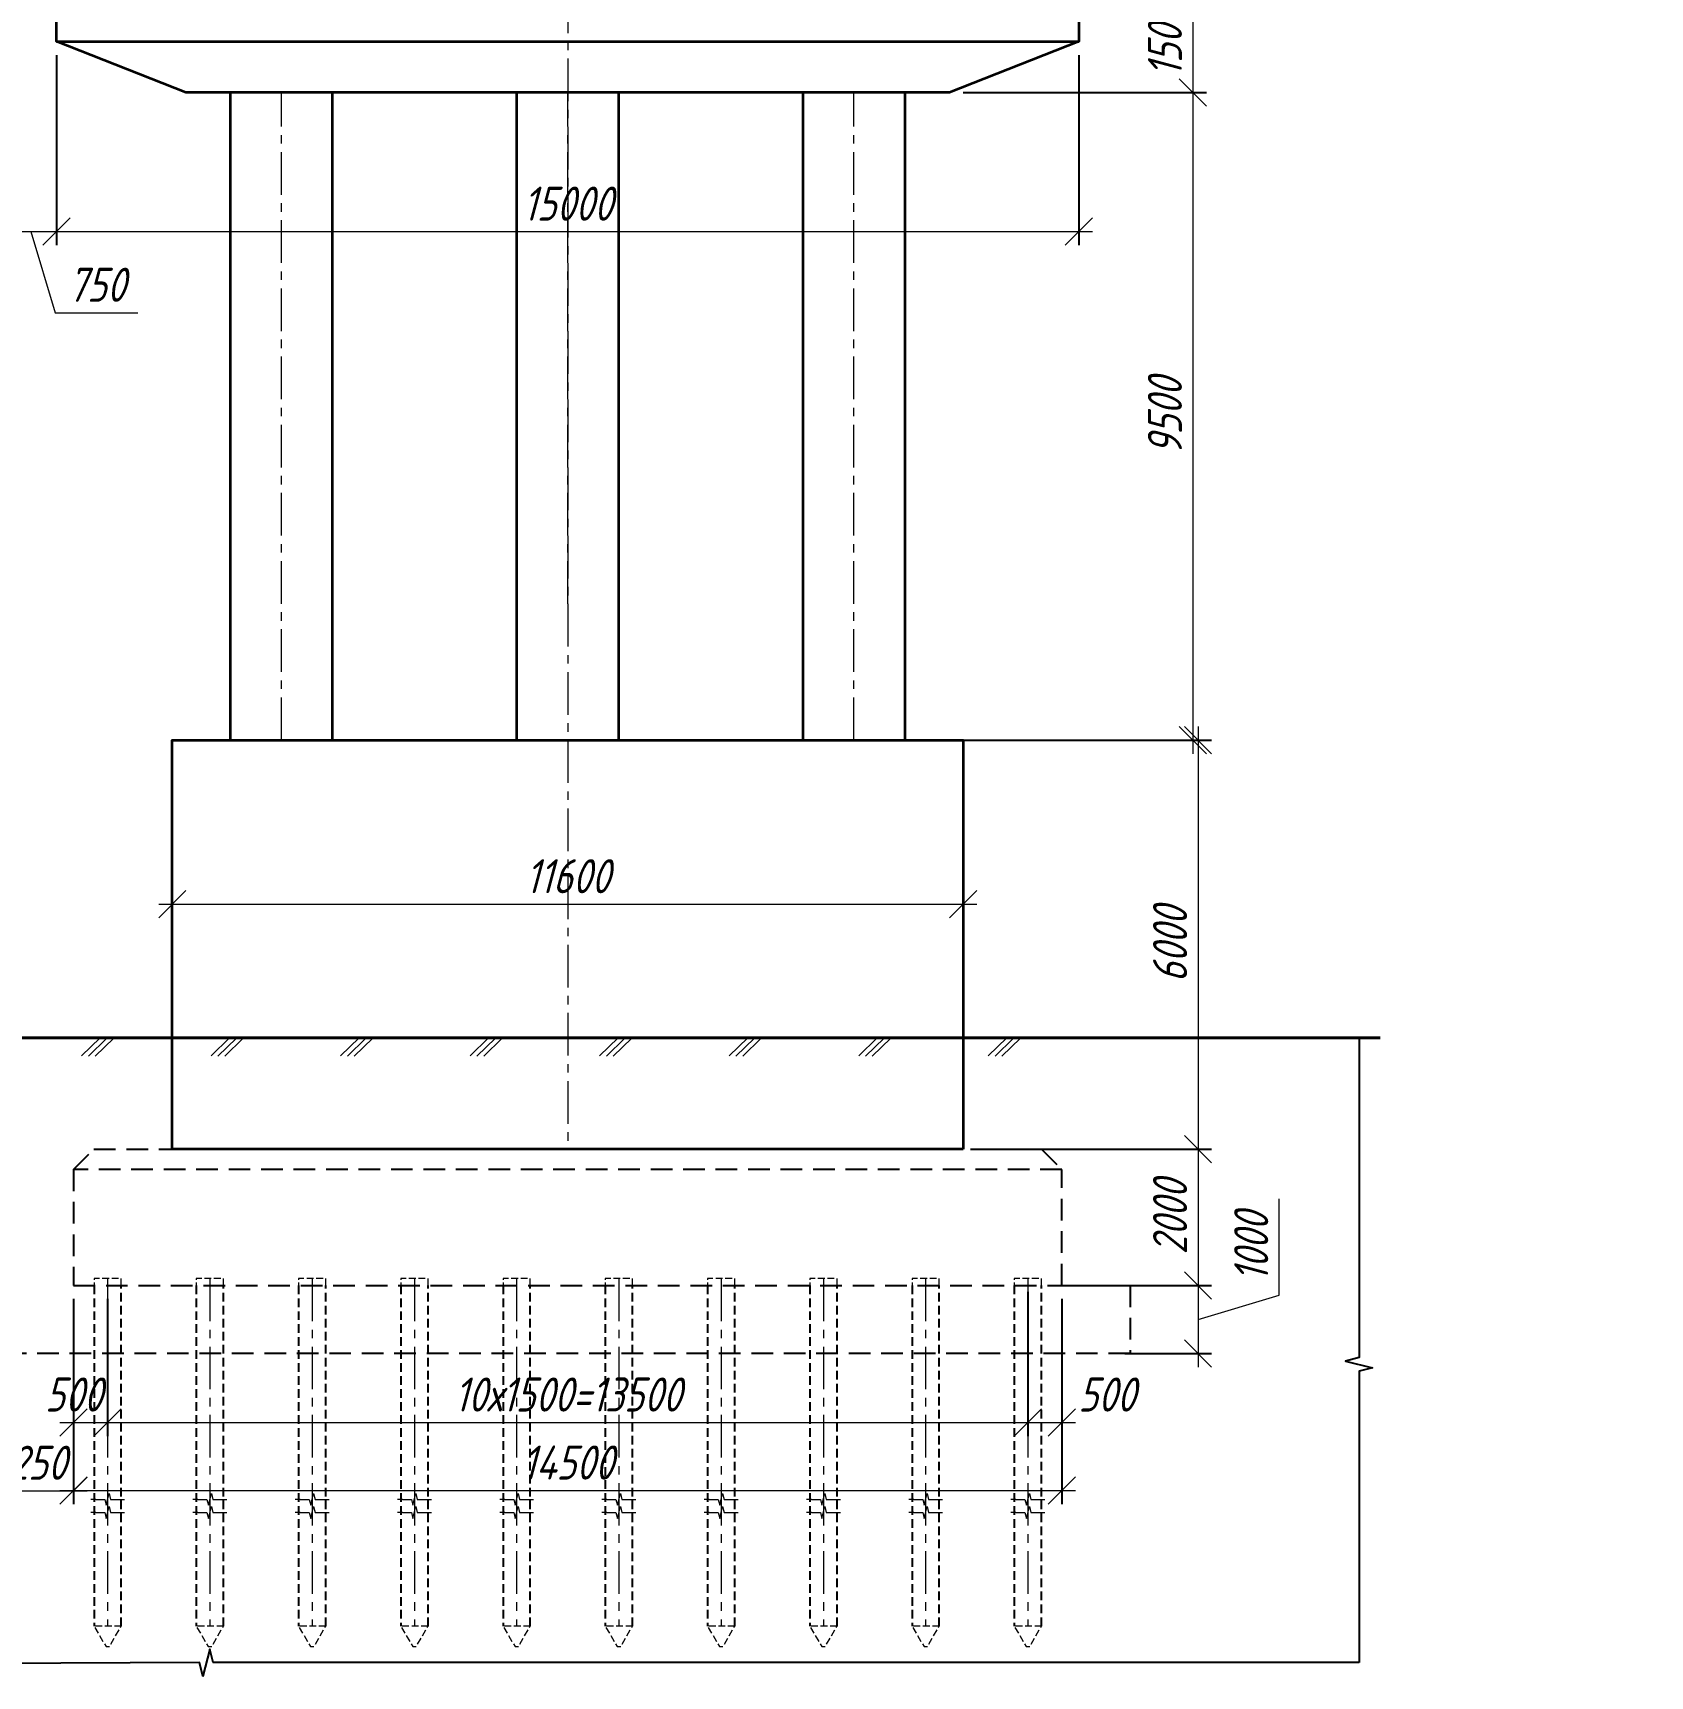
# Model space of a CAD drawing. Header units: millimetres. Extents: x 263685 to 14136308, y -2404013 to 2433772.
# Drawn here: x 7311451 to 7335177, y 14240 to 38347 of the extents above; entities that cross this region are included whole.
import ezdxf
from ezdxf import colors
from ezdxf.entities.mleader import LeaderData, LeaderLine
from ezdxf.math import Vec2, Vec3

# ---------------------------------------------------------------- set-up
doc = ezdxf.new("R2010")
doc.units = ezdxf.units.MM
for name, pattern in [('DASHED', [7, 5, -2, 0]), ('невидимая', [9.525, 6.35, -3.175]), ('осевая', [2, 1.25, -0.25, 0.25, -0.25])]:
    doc.linetypes.add(name, pattern=pattern)
for name, color, linetype, lineweight in [('01_Основные', 7, 'Continuous', 40), ('04_Невидимые', 3, 'Continuous', 13), ('1-Бетон', 106, 'Continuous', 35), ('ИС_Выноска', 3, 'Continuous', 18), ('ИС_Ось', 3, 'осевая', 18), ('ИС_Размер', 3, 'Continuous', 18), ('ИС_Тонкая', 3, 'Continuous', 18)]:
    doc.layers.add(name, color=color, linetype=linetype, lineweight=lineweight)
doc.layers.add('ИС_Невидимая', color=4, linetype='невидимая')
doc.styles.add('0', font='isocpeur.ttf', dxfattribs={"width": 0.8, "oblique": 15})
doc.dimstyles.new('М200', dxfattribs={"dimscale": 200, "dimtxt": 2.5, "dimasz": 2, "dimexe": 1, "dimexo": 1, "dimgap": 0.8, "dimtad": 1, "dimdec": 0, "dimzin": 0, "dimdsep": 46, "dimtxsty": '0', "dimblk": 'OBLIQUE', "dimcen": 0.09, "dimdle": 1, "dimclrd": 256, "dimclre": 256, "dimclrt": 256, "dimadec": 4, "dimazin": 0, "dimtfac": 1, "dimtdec": 0, "dimtmove": 1, "dimatfit": 2, "dimfxl": 1, "dimtolj": 1, "dimtzin": 0, "dimlwd": -1, "dimarcsym": 0})

# ---------------------------------------------------------------- blocks, each defined once
blk = doc.blocks.new('_OBLIQUE')
at = {"color": 0, "linetype": 'ByBlock', "lineweight": -2}
blk.add_line((0.5, 0.5), (-0.5, -0.5), dxfattribs=at)
blk = doc.blocks.new('*D1139')
at = {"layer": 'Defpoints', "color": 0, "linetype": 'Continuous', "transparency": 16777216}
for p in [(7324897, 37472, 5778), (7324897, 27972, 5778), (7328468, 27972)]:
    blk.add_point(p, dxfattribs=at)
at = {"layer": 'ИС_Размер', "transparency": 16777216}
blk.add_line((7328468, 37672), (7328468, 27772), dxfattribs=at)
at = {"layer": 'ИС_Размер', "lineweight": -2, "transparency": 16777216}
for p, q in [((7325097, 37472), (7328668, 37472)), ((7325097, 27972), (7328668, 27972))]:
    blk.add_line(p, q, dxfattribs=at)
at = {"layer": 'ИС_Размер', "linetype": 'Continuous', "transparency": 16777216, "xscale": 400, "yscale": 400, "zscale": 400}
for p, rotation in [((7328468, 37472), 90), ((7328468, 27972), 270)]:
    blk.add_blockref('_OBLIQUE', p, dxfattribs=dict(at, rotation=rotation))
at = {"layer": 'ИС_Размер', "linetype": 'Continuous', "transparency": 16777216, "insert": (7328058, 32722), "char_height": 500, "attachment_point": 5, "rotation": 90, "style": '0'}
blk.add_mtext('\\A1;9500', dxfattribs=at)
blk = doc.blocks.new('*D1141')
at = {"layer": 'Defpoints', "color": 0, "linetype": 'Continuous', "transparency": 16777216}
for p in [(7325097, 25565), (7313497, 24972, 5778), (7325097, 24972, 5778)]:
    blk.add_point(p, dxfattribs=at)
at = {"layer": 'ИС_Размер', "transparency": 16777216}
blk.add_line((7313297, 25565), (7325297, 25565), dxfattribs=at)
at = {"layer": 'ИС_Размер', "lineweight": -2, "transparency": 16777216}
for p, q in [((7313497, 25172), (7313497, 25765)), ((7325097, 25172), (7325097, 25765))]:
    blk.add_line(p, q, dxfattribs=at)
at = {"layer": 'ИС_Размер', "linetype": 'Continuous', "transparency": 16777216, "xscale": 400, "yscale": 400, "zscale": 400, "rotation": 180}
blk.add_blockref('_OBLIQUE', (7313497, 25565), dxfattribs=at)
at = {"layer": 'ИС_Размер', "linetype": 'Continuous', "transparency": 16777216, "xscale": 400, "yscale": 400, "zscale": 400}
blk.add_blockref('_OBLIQUE', (7325097, 25565), dxfattribs=at)
at = {"layer": 'ИС_Размер', "linetype": 'Continuous', "transparency": 16777216, "insert": (7319297, 25975), "char_height": 500, "attachment_point": 5, "style": '0'}
blk.add_mtext('\\A1;11600', dxfattribs=at)
blk = doc.blocks.new('*D1142')
at = {"layer": 'Defpoints', "color": 0, "linetype": 'Continuous', "transparency": 16777216}
for p in [(7311797, 38222, 5778), (7326797, 38222, 5778), (7326797, 35432)]:
    blk.add_point(p, dxfattribs=at)
at = {"layer": 'ИС_Размер', "lineweight": -2, "transparency": 16777216}
for p, q in [((7311797, 38022), (7311797, 35232)), ((7326797, 38022), (7326797, 35232))]:
    blk.add_line(p, q, dxfattribs=at)
at = {"layer": 'ИС_Размер', "transparency": 16777216}
blk.add_line((7311597, 35432), (7326997, 35432), dxfattribs=at)
at = {"layer": 'ИС_Размер', "linetype": 'Continuous', "transparency": 16777216, "xscale": 400, "yscale": 400, "zscale": 400, "rotation": 180}
blk.add_blockref('_OBLIQUE', (7311797, 35432), dxfattribs=at)
at = {"layer": 'ИС_Размер', "linetype": 'Continuous', "transparency": 16777216, "xscale": 400, "yscale": 400, "zscale": 400}
blk.add_blockref('_OBLIQUE', (7326797, 35432), dxfattribs=at)
at = {"layer": 'ИС_Размер', "linetype": 'Continuous', "transparency": 16777216, "insert": (7319297, 35842), "char_height": 500, "attachment_point": 5, "style": '0'}
blk.add_mtext('\\A1;15000', dxfattribs=at)
blk = doc.blocks.new('*D1144')
at = {"layer": 'Defpoints', "color": 0, "linetype": 'Continuous', "transparency": 16777216}
for p in [(7311797, 38222, 5778), (7311047, 37722, 5778), (7311797, 35432)]:
    blk.add_point(p, dxfattribs=at)
at = {"layer": 'ИС_Размер', "lineweight": -2, "transparency": 16777216}
for p, q in [((7311797, 38022), (7311797, 35232)), ((7311047, 37522), (7311047, 35232))]:
    blk.add_line(p, q, dxfattribs=at)
at = {"layer": 'ИС_Размер', "transparency": 16777216}
for p, q in [((7310847, 35432), (7311997, 35432)), ((7311422, 35432), (7311779, 34242)), ((7311779, 34242), (7312993, 34242))]:
    blk.add_line(p, q, dxfattribs=at)
at = {"layer": 'ИС_Размер', "linetype": 'Continuous', "transparency": 16777216, "xscale": 400, "yscale": 400, "zscale": 400, "rotation": 180}
blk.add_blockref('_OBLIQUE', (7311047, 35432), dxfattribs=at)
at = {"layer": 'ИС_Размер', "linetype": 'Continuous', "transparency": 16777216, "xscale": 400, "yscale": 400, "zscale": 400}
blk.add_blockref('_OBLIQUE', (7311797, 35432), dxfattribs=at)
at = {"layer": 'ИС_Размер', "linetype": 'Continuous', "transparency": 16777216, "insert": (7312386, 34652), "char_height": 500, "attachment_point": 5, "style": '0'}
blk.add_mtext('\\A1;750', dxfattribs=at)
blk = doc.blocks.new('*D1148')
at = {"layer": 'Defpoints', "color": 0, "linetype": 'Continuous', "transparency": 16777216}
for p in [(7326797, 38972, 5778), (7324897, 37472, 5778), (7328468, 37472)]:
    blk.add_point(p, dxfattribs=at)
at = {"layer": 'ИС_Размер', "transparency": 16777216}
blk.add_line((7328468, 39172), (7328468, 37272), dxfattribs=at)
at = {"layer": 'ИС_Размер', "lineweight": -2, "transparency": 16777216}
for p, q in [((7326997, 38972), (7328668, 38972)), ((7325097, 37472), (7328668, 37472))]:
    blk.add_line(p, q, dxfattribs=at)
at = {"layer": 'ИС_Размер', "linetype": 'Continuous', "transparency": 16777216, "xscale": 400, "yscale": 400, "zscale": 400}
for p, rotation in [((7328468, 38972), 90), ((7328468, 37472), 270)]:
    blk.add_blockref('_OBLIQUE', p, dxfattribs=dict(at, rotation=rotation))
at = {"layer": 'ИС_Размер', "linetype": 'Continuous', "transparency": 16777216, "insert": (7328058, 38222), "char_height": 500, "attachment_point": 5, "rotation": 90, "style": '0'}
blk.add_mtext('\\A1;1500', dxfattribs=at)
blk = doc.blocks.new('*D1149')
at = {"layer": 'Defpoints', "color": 0, "linetype": 'Continuous', "transparency": 16777216}
for p in [(7325097, 27972, 5778), (7325097, 21972, 5778), (7328544, 21972)]:
    blk.add_point(p, dxfattribs=at)
at = {"layer": 'ИС_Размер', "lineweight": -2, "transparency": 16777216}
for p, q in [((7325297, 27972), (7328744, 27972)), ((7325297, 21972), (7328744, 21972))]:
    blk.add_line(p, q, dxfattribs=at)
at = {"layer": 'ИС_Размер', "transparency": 16777216}
blk.add_line((7328544, 28172), (7328544, 21772), dxfattribs=at)
at = {"layer": 'ИС_Размер', "linetype": 'Continuous', "transparency": 16777216, "xscale": 400, "yscale": 400, "zscale": 400}
for p, rotation in [((7328544, 27972), 90), ((7328544, 21972), 270)]:
    blk.add_blockref('_OBLIQUE', p, dxfattribs=dict(at, rotation=rotation))
at = {"layer": 'ИС_Размер', "linetype": 'Continuous', "transparency": 16777216, "insert": (7328134, 24972), "char_height": 500, "attachment_point": 5, "rotation": 90, "style": '0'}
blk.add_mtext('\\A1;6000', dxfattribs=at)
blk = doc.blocks.new('*D1150')
at = {"layer": 'Defpoints', "color": 0, "linetype": 'Continuous', "transparency": 16777216}
for p in [(7325972, 21972, 5778), (7326272, 19972, 5778), (7328544, 19972)]:
    blk.add_point(p, dxfattribs=at)
at = {"layer": 'ИС_Размер', "lineweight": -2, "transparency": 16777216}
for p, q in [((7326172, 21972), (7328744, 21972)), ((7326472, 19972), (7328744, 19972))]:
    blk.add_line(p, q, dxfattribs=at)
at = {"layer": 'ИС_Размер', "transparency": 16777216}
blk.add_line((7328544, 22172), (7328544, 19772), dxfattribs=at)
at = {"layer": 'ИС_Размер', "linetype": 'Continuous', "transparency": 16777216, "xscale": 400, "yscale": 400, "zscale": 400}
for p, rotation in [((7328544, 21972), 90), ((7328544, 19972), 270)]:
    blk.add_blockref('_OBLIQUE', p, dxfattribs=dict(at, rotation=rotation))
at = {"layer": 'ИС_Размер', "linetype": 'Continuous', "transparency": 16777216, "insert": (7328134, 20972), "char_height": 500, "attachment_point": 5, "rotation": 90, "style": '0'}
blk.add_mtext('\\A1;2000', dxfattribs=at)
blk = doc.blocks.new('*D1151')
at = {"layer": 'Defpoints', "color": 0, "linetype": 'Continuous', "transparency": 16777216}
for p in [(7327272, 19972, 5778), (7327272, 18972, 5778), (7328544, 18972)]:
    blk.add_point(p, dxfattribs=at)
at = {"layer": 'ИС_Размер', "transparency": 16777216}
for p, q in [((7329734, 19829), (7329734, 21243)), ((7328544, 20172), (7328544, 18772)), ((7328544, 19472), (7329734, 19829))]:
    blk.add_line(p, q, dxfattribs=at)
at = {"layer": 'ИС_Размер', "lineweight": -2, "transparency": 16777216}
for p, q in [((7327472, 19972), (7328744, 19972)), ((7327472, 18972), (7328744, 18972))]:
    blk.add_line(p, q, dxfattribs=at)
at = {"layer": 'ИС_Размер', "linetype": 'Continuous', "transparency": 16777216, "xscale": 400, "yscale": 400, "zscale": 400}
for p, rotation in [((7328544, 19972), 90), ((7328544, 18972), 270)]:
    blk.add_blockref('_OBLIQUE', p, dxfattribs=dict(at, rotation=rotation))
at = {"layer": 'ИС_Размер', "linetype": 'Continuous', "transparency": 16777216, "insert": (7329324, 20536), "char_height": 500, "attachment_point": 5, "rotation": 90, "style": '0'}
blk.add_mtext('\\A1;1000', dxfattribs=at)
blk = doc.blocks.new('земля')
at = {"layer": '04_Невидимые', "ltscale": 1000}
for points in [[(-536, -536), (0, 0)], [(-336, -536), (200, 0)], [(-136, -536), (400, 0)]]:
    blk.add_lwpolyline(points, dxfattribs=at)
blk = doc.blocks.new('*U946')
at = {"layer": '04_Невидимые', "xscale": 0.5000000000000201, "yscale": 0.5000000000000201, "zscale": 0.5000000000000201, "rotation": 359.2773730583461}
blk.add_blockref('земля', (36, 134), dxfattribs=at)
blk = doc.blocks.new('*U947')
at = {"color": 0, "linetype": 'ByBlock', "lineweight": -2, "transparency": 16777216}
for p in [(0, 0), (1900, 0), (3800, 0), (5700, 0), (7600, 0), (9500, 0), (11400, 0), (13300, 0), (15200, 0), (17100, 0), (19000, 0), (20900, 0), (22800, 0), (24700, 0), (26600, 0), (28500, 0)]:
    blk.add_blockref('*U946', p, dxfattribs=at)
blk = doc.blocks.new('*D1199')
at = {"layer": 'Defpoints', "color": 0, "linetype": 'Continuous', "transparency": 16777216}
for p in [(7310798, 19972), (7312048, 19972), (7312048, 16960)]:
    blk.add_point(p, dxfattribs=at)
at = {"layer": 'ИС_Размер', "lineweight": -2, "transparency": 16777216}
for p, q in [((7310798, 19772), (7310798, 16760)), ((7312048, 19772), (7312048, 16760))]:
    blk.add_line(p, q, dxfattribs=at)
at = {"layer": 'ИС_Размер', "transparency": 16777216}
blk.add_line((7310598, 16960), (7312248, 16960), dxfattribs=at)
at = {"layer": 'ИС_Размер', "linetype": 'Continuous', "transparency": 16777216, "xscale": 400, "yscale": 400, "zscale": 400, "rotation": 180}
blk.add_blockref('_OBLIQUE', (7310798, 16960), dxfattribs=at)
at = {"layer": 'ИС_Размер', "linetype": 'Continuous', "transparency": 16777216, "xscale": 400, "yscale": 400, "zscale": 400}
blk.add_blockref('_OBLIQUE', (7312048, 16960), dxfattribs=at)
at = {"layer": 'ИС_Размер', "linetype": 'Continuous', "transparency": 16777216, "insert": (7311423, 17370), "char_height": 500, "attachment_point": 5, "style": '0'}
blk.add_mtext('\\A1;1250', dxfattribs=at)
blk = doc.blocks.new('*D1192')
at = {"layer": 'Defpoints', "color": 0, "linetype": 'Continuous', "transparency": 16777216}
for p in [(7312048, 19976, 5778), (7326548, 19976, 5778), (7326548, 16963)]:
    blk.add_point(p, dxfattribs=at)
at = {"layer": 'ИС_Размер', "lineweight": -2, "transparency": 16777216}
for p, q in [((7312048, 19776), (7312048, 16763)), ((7326548, 19776), (7326548, 16763))]:
    blk.add_line(p, q, dxfattribs=at)
at = {"layer": 'ИС_Размер', "transparency": 16777216}
blk.add_line((7311848, 16963), (7326748, 16963), dxfattribs=at)
at = {"layer": 'ИС_Размер', "linetype": 'Continuous', "transparency": 16777216, "xscale": 400, "yscale": 400, "zscale": 400, "rotation": 180}
blk.add_blockref('_OBLIQUE', (7312048, 16963), dxfattribs=at)
at = {"layer": 'ИС_Размер', "linetype": 'Continuous', "transparency": 16777216, "xscale": 400, "yscale": 400, "zscale": 400}
blk.add_blockref('_OBLIQUE', (7326548, 16963), dxfattribs=at)
at = {"layer": 'ИС_Размер', "linetype": 'Continuous', "transparency": 16777216, "insert": (7319298, 17373), "char_height": 500, "attachment_point": 5, "style": '0'}
blk.add_mtext('\\A1;14500', dxfattribs=at)
blk = doc.blocks.new('*D1193')
at = {"layer": 'Defpoints', "color": 0, "linetype": 'Continuous', "transparency": 16777216}
for p in [(7312048, 19976), (7312548, 19976), (7312548, 17961)]:
    blk.add_point(p, dxfattribs=at)
at = {"layer": 'ИС_Размер', "lineweight": -2, "transparency": 16777216}
for p, q in [((7312048, 19776), (7312048, 17761)), ((7312548, 19776), (7312548, 17761))]:
    blk.add_line(p, q, dxfattribs=at)
at = {"layer": 'ИС_Размер', "transparency": 16777216}
blk.add_line((7311848, 17961), (7312748, 17961), dxfattribs=at)
at = {"layer": 'ИС_Размер', "linetype": 'Continuous', "transparency": 16777216, "xscale": 400, "yscale": 400, "zscale": 400, "rotation": 180}
blk.add_blockref('_OBLIQUE', (7312048, 17961), dxfattribs=at)
at = {"layer": 'ИС_Размер', "linetype": 'Continuous', "transparency": 16777216, "xscale": 400, "yscale": 400, "zscale": 400}
blk.add_blockref('_OBLIQUE', (7312548, 17961), dxfattribs=at)
at = {"layer": 'ИС_Размер', "linetype": 'Continuous', "transparency": 16777216, "insert": (7312048, 18371), "char_height": 500, "attachment_point": 5, "style": '0'}
blk.add_mtext('\\A1;500', dxfattribs=at)
blk = doc.blocks.new('*D1194')
at = {"layer": 'Defpoints', "color": 0, "linetype": 'Continuous', "transparency": 16777216}
for p in [(7312548, 19976), (7326048, 19976), (7326048, 17961)]:
    blk.add_point(p, dxfattribs=at)
at = {"layer": 'ИС_Размер', "lineweight": -2, "transparency": 16777216}
for p, q in [((7312548, 19776), (7312548, 17761)), ((7326048, 19776), (7326048, 17761))]:
    blk.add_line(p, q, dxfattribs=at)
at = {"layer": 'ИС_Размер', "transparency": 16777216}
blk.add_line((7312348, 17961), (7326248, 17961), dxfattribs=at)
at = {"layer": 'ИС_Размер', "linetype": 'Continuous', "transparency": 16777216, "xscale": 400, "yscale": 400, "zscale": 400, "rotation": 180}
blk.add_blockref('_OBLIQUE', (7312548, 17961), dxfattribs=at)
at = {"layer": 'ИС_Размер', "linetype": 'Continuous', "transparency": 16777216, "xscale": 400, "yscale": 400, "zscale": 400}
blk.add_blockref('_OBLIQUE', (7326048, 17961), dxfattribs=at)
at = {"layer": 'ИС_Размер', "linetype": 'Continuous', "transparency": 16777216, "insert": (7319298, 18371), "char_height": 500, "width": 2082.04, "attachment_point": 5, "style": '0'}
blk.add_mtext('\\A1;10х1500=13500', dxfattribs=at)
blk = doc.blocks.new('*D1195')
at = {"layer": 'Defpoints', "color": 0, "linetype": 'Continuous', "transparency": 16777216}
for p in [(7326048, 20076, 5778), (7326548, 19976, 5778), (7326548, 17961)]:
    blk.add_point(p, dxfattribs=at)
at = {"layer": 'ИС_Размер', "lineweight": -2, "transparency": 16777216}
for p, q in [((7326048, 19876), (7326048, 17761)), ((7326548, 19776), (7326548, 17761))]:
    blk.add_line(p, q, dxfattribs=at)
at = {"layer": 'ИС_Размер', "transparency": 16777216}
blk.add_line((7325848, 17961), (7326748, 17961), dxfattribs=at)
at = {"layer": 'ИС_Размер', "linetype": 'Continuous', "transparency": 16777216, "xscale": 400, "yscale": 400, "zscale": 400, "rotation": 180}
blk.add_blockref('_OBLIQUE', (7326048, 17961), dxfattribs=at)
at = {"layer": 'ИС_Размер', "linetype": 'Continuous', "transparency": 16777216, "xscale": 400, "yscale": 400, "zscale": 400}
blk.add_blockref('_OBLIQUE', (7326548, 17961), dxfattribs=at)
at = {"layer": 'ИС_Размер', "linetype": 'Continuous', "transparency": 16777216, "insert": (7327205, 18371), "char_height": 500, "attachment_point": 5, "style": '0'}
blk.add_mtext('\\A1;500', dxfattribs=at)
blk = doc.blocks.new('*U948')
at = {"color": 0, "linetype": 'ByBlock', "lineweight": -2}
for p, q in [((5.36, 0), (0, 0)), ((14.21, 0), (8.86, 0)), ((14.21, 0), (17.21, 0)), ((0, 0), (-3, 0))]:
    blk.add_line(p, q, dxfattribs=at)
blk.add_lwpolyline([(8.86, 0), (7.98, -3.5), (6.23, 3.5), (5.36, 0)], dxfattribs=at)
blk = doc.blocks.new('*U949')
at = {"color": 0, "linetype": 'ByBlock', "lineweight": -2}
for p, q in [((5.36, 0), (0, 0)), ((14.21, 0), (8.86, 0)), ((14.21, 0), (17.21, 0)), ((0, 0), (-3, 0))]:
    blk.add_line(p, q, dxfattribs=at)
blk.add_lwpolyline([(8.86, 0), (7.98, -3.5), (6.23, 3.5), (5.36, 0)], dxfattribs=at)
blk = doc.blocks.new('*U1256')
at = {"layer": '04_Невидимые', "color": 4, "linetype": 'DASHED', "ltscale": 20, "flags": 128}
for points in [[(200, 2600), (200, 2700), (-200, 2700), (-200, 2600)], [(200, -2400), (-200, -2400), (-24, -2700), (26, -2700), (200, -2400)]]:
    blk.add_lwpolyline(points, dxfattribs=at)
at = {"layer": 'ИС_Невидимая', "ltscale": 20}
for points in [[(-200, 2600), (-200, -2400)], [(200, -2400), (200, 2600)]]:
    blk.add_lwpolyline(points, dxfattribs=at)
at = {"layer": 'ИС_Ось', "ltscale": 500, "flags": 128}
blk.add_lwpolyline([(0, 2700), (0, -2400)], dxfattribs=at)
at = {"layer": 'ИС_Тонкая', "xscale": -24.62300410485155, "yscale": 24.62300410485155, "zscale": 24.62300410485155}
for name, p in [('*U948', (175, -539)), ('*U949', (175, -732))]:
    blk.add_blockref(name, p, dxfattribs=at)
blk = doc.blocks.new('*U1257')
at = {"layer": '1-Бетон', "color": 0, "linetype": 'ByBlock', "lineweight": -2, "transparency": 16777216}
for p in [(0, 0), (1500, 0), (3000, 0), (4500, 0), (6000, 0), (7500, 0), (9000, 0), (10500, 0), (12000, 0), (13500, 0)]:
    blk.add_blockref('*U1256', p, dxfattribs=at)

msp = doc.modelspace()

# ---------------------------------------------------------------- linework, layer by layer
at = {"color": 0, "linetype": 'ByBlock', "lineweight": -2, "ltscale": 0.5}
for points, elevation in [([(7330907.3566, 23601.4313), (7330907.3566, 18912.011), (7330709.7091, 18862.5991), (7331105.0041, 18763.7754), (7330907.3566, 18714.3635), (7330907.3566, 14437.2144)], 5778.159), ([(7330907.3566, 14437.2144), (7314095.214, 14437.2144), (7314045.8021, 14634.8619), (7313946.9784, 14239.5669), (7313897.5665, 14437.2144), (7292535.7496, 14338.3906)], 22652.4728)]:
    msp.add_lwpolyline(points, dxfattribs=dict(at, elevation=elevation))
at = {"layer": '01_Основные', "elevation": 22652.4728}
msp.add_lwpolyline([(7292535.7395, 23601.4313), (7331217.0634, 23601.4313)], dxfattribs=at)
at = {"layer": '1-Бетон', "elevation": 5778.159}
for points in [[(7311797.1993, 38972.3113), (7326797.0215, 38972.3113), (7326796.8437, 38222.3113), (7324896.6658, 37472.3113), (7313696.8437, 37472.3113), (7311797.0215, 38222.3113), (7311797.1993, 38972.3113)], [(7311797.0215, 38222.3113), (7326796.8437, 38222.3113)]]:
    msp.add_lwpolyline(points, dxfattribs=at)
for points in [[(7315846.9326, 37472.3113), (7314346.9326, 37472.3113), (7314346.9326, 27972.3113), (7315846.9326, 27972.3113)], [(7320046.9326, 37472.3113), (7318546.9326, 37472.3113), (7318546.9326, 27972.3113), (7320046.9326, 27972.3113)], [(7324246.9326, 37472.3113), (7322746.9326, 37472.3113), (7322746.9326, 27972.3113), (7324246.9326, 27972.3113)], [(7325096.9326, 21972.2458), (7313496.9326, 21972.2458), (7313496.9326, 27972.3113), (7325096.9326, 27972.3113)]]:
    msp.add_lwpolyline(points, close=True, dxfattribs=at)
at = {"layer": 'ИС_Невидимая', "ltscale": 50, "elevation": 5778.159}
for points in [[(7326547.6044, 21672.3054), (7312047.6044, 21672.1904), (7312347.2488, 21972.1866), (7326247.6044, 21972.3054)], [(7312047.9601, 19972.248), (7326547.9601, 19972.248), (7326547.6044, 21672.248), (7312047.6044, 21672.248)]]:
    msp.add_lwpolyline(points, close=True, dxfattribs=at)
for points in [[(7326547.9601, 19971.9754), (7327547.9601, 19971.9754), (7327547.9601, 18971.9754)], [(7327547.9601, 18972.2479), (7295298.1773, 18972.2479)]]:
    msp.add_lwpolyline(points, dxfattribs=at)
at = {"layer": 'ИС_Ось', "ltscale": 500}
for p, q in [((7315096.9326, 27972.3113, 5778.159), (7315096.9326, 37472.3113, 5778.159)), ((7319296.9326, 29972.3113, 5778.159), (7319296.9326, 37472.3113, 5778.159)), ((7323496.9326, 27972.3113, 5778.159), (7323496.9326, 37472.3113, 5778.159))]:
    msp.add_line(p, q, dxfattribs=at)
at = {"layer": 'ИС_Ось', "ltscale": 500, "elevation": 5778.159, "flags": 128}
msp.add_lwpolyline([(7319296.9326, 38968.8216), (7319296.9326, 21972.246)], dxfattribs=at)

# ---------------------------------------------------------------- block references
at = {"color": 1}
msp.add_blockref('*U947', (7297201.4751, 23468.3127, 22652.4728), dxfattribs=at)
at = {"layer": '1-Бетон'}
msp.add_blockref('*U1257', (7312548.1992, 17372.3391, 5778.159), dxfattribs=at)

# ---------------------------------------------------------------- dimensions: what is measured, and where the dimension line sits
at = {"layer": 'ИС_Размер', "linetype": 'Continuous'}
for base, p1, p2, picture, middle in [((7328468.0532, 37472.3113), (7326797.0215, 38972.3113, 5778.159), (7324896.6658, 37472.3113, 5778.159), '*D1148', (7328058.0532, 38222.3113)), ((7328468.0532, 27972.3113), (7324896.6658, 37472.3113, 5778.159), (7324896.6658, 27972.3113, 5778.159), '*D1139', (7328058.0532, 32722.3113)), ((7328544.053, 21972.2474), (7325096.9326, 27972.3113, 5778.159), (7325096.9343, 21972.2474, 5778.159), '*D1149', (7328134.053, 24972.2794)), ((7328544.0532, 19972.2477), (7325971.6743, 21972.2458, 5778.159), (7326272.0281, 19972.2477, 5778.159), '*D1150', (7328134.0532, 20972.2467)), ((7328544.0532, 18971.9752), (7327272.0281, 19971.9752, 5778.159), (7327272.0195, 18971.9752, 5778.159), '*D1151', (7329324.0532, 19988.9752))]:
    dim = msp.add_linear_dim(base=base, p1=p1, p2=p2, angle=90, dimstyle='М200', dxfattribs=at)
    dim.commit()
    dim.dimension.update_dxf_attribs({"geometry": picture, "text_midpoint": middle})
for base, p1, p2, picture, middle in [((7311797.0215, 35432.4809), (7311047.2882, 37722.3113, 5778.159), (7311797.0215, 38222.3113, 5778.159), '*D1144', (7311939.1548, 34652.4809)), ((7326796.8437, 35432.4809), (7311797.0215, 38222.3113, 5778.159), (7326796.8437, 38222.3113, 5778.159), '*D1142', (7319296.9326, 35842.4809)), ((7325096.9326, 25564.6733), (7313496.9326, 24972.2786, 5778.159), (7325096.9326, 24972.2786, 5778.159), '*D1141', (7319296.9326, 25974.6733)), ((7326547.9594, 16963.2787), (7312047.821, 19975.5428, 5778.159), (7326547.9594, 19975.5428, 5778.159), '*D1192', (7319297.8902, 17373.2787))]:
    dim = msp.add_linear_dim(base=base, p1=p1, p2=p2, dimstyle='М200', dxfattribs=at)
    dim.commit()
    dim.dimension.update_dxf_attribs({"geometry": picture, "text_midpoint": middle})
for base, p1, p2, picture, middle in [((7326547.9594, 17961.2867), (7326047.9594, 20075.5718, 5778.159), (7326547.9594, 19975.5428, 5778.159), '*D1195', (7327205.0543, 17961.2867)), ((7312047.7722, 16959.9838, 5778.159), (7310798.1773, 19972.3538, 5778.159), (7312047.7722, 19972.2479, 5778.159), '*D1199', (7311422.9748, 16959.9838, 5778.159)), ((7312547.9623, 17961.4427, 5778.159), (7312047.9594, 19975.5428, 5778.159), (7312547.9623, 19975.5428, 5778.159), '*D1193', (7312047.9594, 17961.4427, 5778.159))]:
    dim = msp.add_linear_dim(base=base, p1=p1, p2=p2, dimstyle='М200', dxfattribs=at)
    dim.commit()
    dim.dimension.update_dxf_attribs({"geometry": picture, "text_midpoint": middle, "dimtype": 160})
dim = msp.add_linear_dim(base=(7326047.9623, 17961.4427, 5778.159), p1=(7312547.9623, 19975.5428, 5778.159), p2=(7326047.9623, 19975.5428, 5778.159), text='10х1500=<>', dimstyle='М200', dxfattribs=at)
dim.commit()
dim.dimension.update_dxf_attribs({"geometry": '*D1194', "text_midpoint": (7319297.9623, 18371.4427, 5778.159)})

# ---------------------------------------------------------------- leaders
at = {"layer": 'ИС_Выноска', "ltscale": 0.5}
ml = msp.add_multileader_mtext('Standard', dxfattribs=at)
ml.set_content('\\A1;Асфальтобетон ЩМА-16 по ГОСТ 58406.1 на ПБВ60 по ГОСТ 52056-2003                            -50мм\\PАсфальтобетон А22 Нт по ГОСТ 58406.2-2020 на БНД 50/70 по ГОСТ 33133-2020               -60мм\\PГидроизоляция Техноэластмост Б             -5 мм\\PВыравнивающий слой                      -min 30 мм', color=256, style='0')
ml.set_leader_properties(color=256, linetype='ByLayer', lineweight=-1)
ml.build(insert=Vec2(0, 0))
ml.multileader.update_dxf_attribs({"text_left_attachment_type": 6, "text_right_attachment_type": 6, "dogleg_length": 0.36, "arrow_head_size": 450, "scale": 75})
ctx = ml.context
ctx.base_point, ctx.scale, ctx.char_height, ctx.arrow_head_size, ctx.landing_gap_size, ctx.plane_origin, ctx.plane_x_axis, ctx.plane_y_axis = Vec3(7167638.1646, 44442.7952), 75, 500, 450, 18, Vec3(7167058.0572, 73468.2411), Vec3(1, 0.0000000247), Vec3(-0.0000000247, 1)
ctx.left_attachment, ctx.right_attachment = 6, 6
notes = []
notes.append((ctx, [(0, (1, 1, 0), (7167566.1646, 44442.7952), (1, 0.0000000247), 72, [(0, [(7167566.1646, 33960.0928)], 0, [])])]))
ctx.mtext.insert, ctx.mtext.text_direction, ctx.mtext.rotation, ctx.mtext.width, ctx.mtext.flow_direction = Vec3(7167656.1646, 45092.7952), Vec3(1, 0.0000000247), 0.0000000247, 14306.378366, 5
for ctx, leaders in notes:
    for number, flags, end, landing, length, lines in leaders:
        leader = LeaderData()
        leader.index, (leader.has_last_leader_line, leader.has_dogleg_vector, leader.attachment_direction) = number, flags
        leader.last_leader_point, leader.dogleg_vector, leader.dogleg_length = Vec3(end), Vec3(landing), length
        for number, points, colour, breaks in lines:
            line = LeaderLine()
            line.index, line.vertices, line.color, line.breaks = number, Vec3.list(points), colors.encode_raw_color(colour), breaks
            leader.lines.append(line)
        ctx.leaders.append(leader)

doc.saveas('drawing.dxf')
